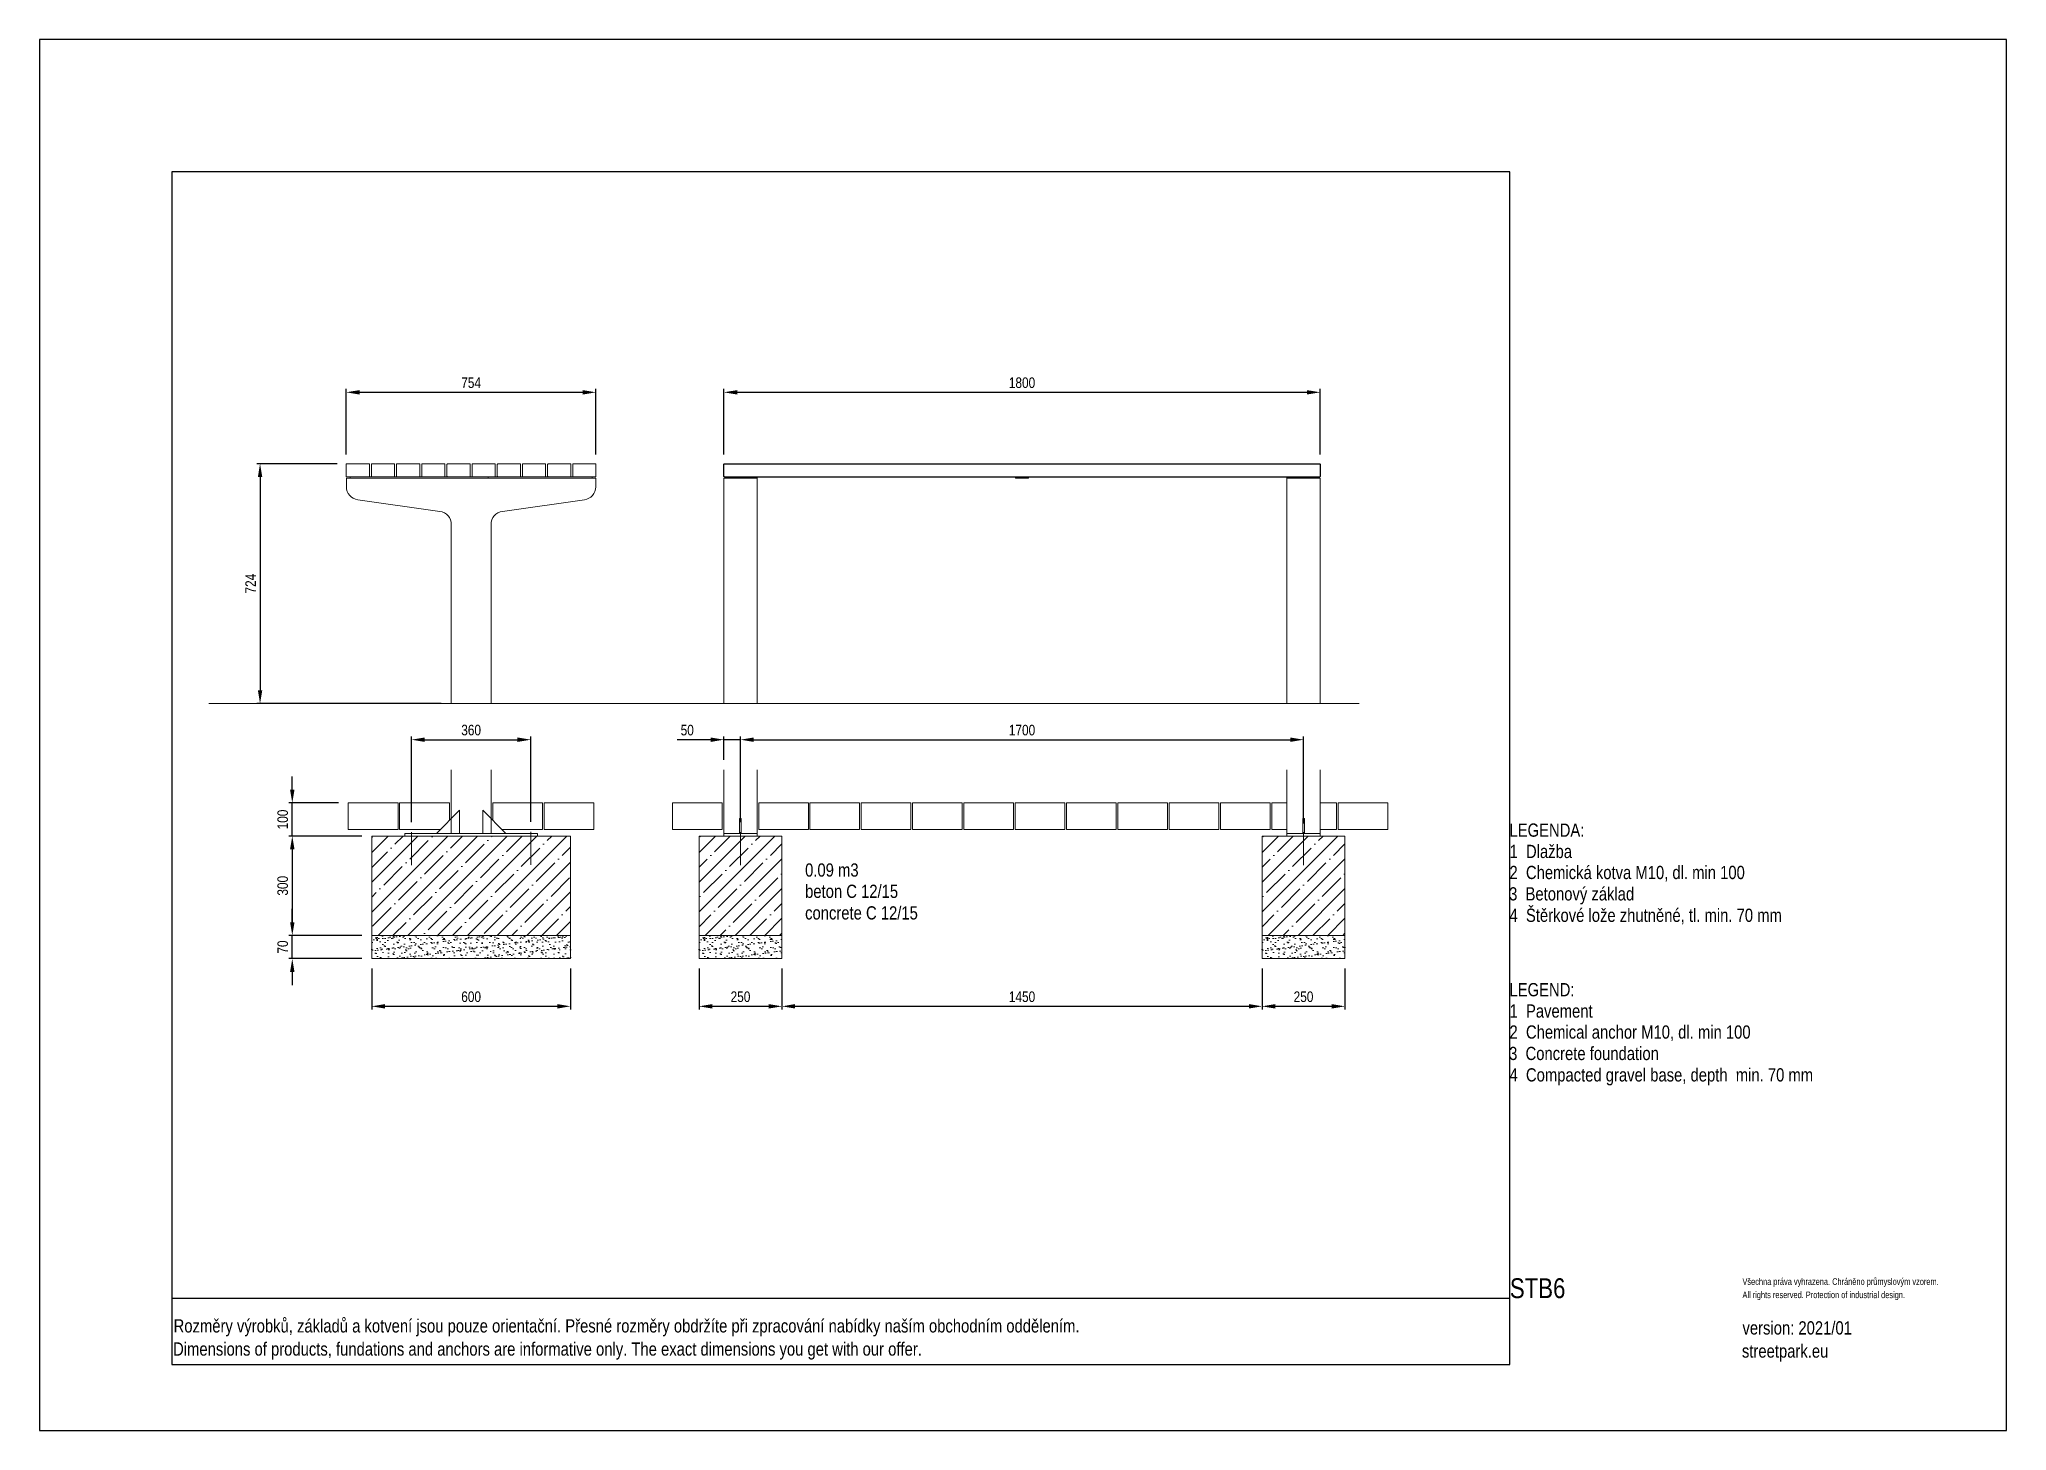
# Model space of a CAD drawing. Header units: millimetres. Extents: x 22162 to 28102, y 3160 to 7360.
import ezdxf

# ---------------------------------------------------------------- set-up
doc = ezdxf.new("R2010")
doc.units = ezdxf.units.MM
doc.header["$LTSCALE"] = 0.3
doc.linetypes.add('ACAD_ISO10W100', pattern=[18.5, 12, -3, 0.5, -3])
doc.linetypes.add('INCONTINUOUS', pattern=[200000.001, 200000, -0.001])
doc.layers.add('Default', color=7, linetype='Continuous')
for name, color, linetype, lineweight in [('KOTY', 3, 'INCONTINUOUS', 9), ('OBRYSOVA', 7, 'Continuous', 9), ('OSY', 7, 'ACAD_ISO10W100', 15), ('Visible', 7, 'Continuous', 18)]:
    doc.layers.add(name, color=color, linetype=linetype, lineweight=lineweight)
doc.layers.add('Nekreslit', color=6, linetype='Continuous', plot=False)
doc.layers.add('SRAFY', color=7, linetype='Continuous', lineweight=9, true_color=0x5b5b5b)
doc.styles.add('SEACAD_Arial', font='arial.ttf', dxfattribs={"width": 0.8})
doc.dimstyles.new('ISO-25', dxfattribs={"dimtxt": 1.6, "dimasz": 2, "dimexe": 0.5, "dimexo": 1.5, "dimtad": 1, "dimdec": 0, "dimtxsty": 'SEACAD_Arial', "dimcen": 2, "dimadec": 0, "dimazin": 0, "dimtfac": 1, "dimtdec": 0, "dimtmove": 0, "dimatfit": 3, "dimfxl": 1, "dimarcsym": 0})
pattern_1 = [(45, (-259.09, -380.02), (-44.90128, 44.90128), []), (45, (-214.19, -380.02), (-44.90128, 44.90128), [79.375, -15.875, 0, -15.875])]

# ---------------------------------------------------------------- blocks, each defined once
blk = doc.blocks.new('*D154')
at = {"layer": 'Defpoints', "color": 0, "transparency": 16777216}
for p in [(23090.9, 6078.5), (22828.5, 5354.5), (23405.8, 5354.5)]:
    blk.add_point(p, dxfattribs=at)
at = {"layer": 'KOTY', "color": 0, "lineweight": -2, "transparency": 16777216}
for p, q in [((23060.9, 6078.5), (22818.5, 6078.5)), ((22828.5, 6038.5), (22828.5, 5394.5)), ((23375.8, 5354.5), (22818.5, 5354.5))]:
    blk.add_line(p, q, dxfattribs=at)
at = {"layer": 'KOTY', "color": 0, "transparency": 16777216}
for points in [[(22821.9, 6038.5), (22835.2, 6038.5), (22828.5, 6078.5)], [(22821.9, 5394.5), (22835.2, 5394.5), (22828.5, 5354.5)]]:
    blk.add_solid(points, dxfattribs=at)
at = {"layer": 'KOTY', "color": 0, "transparency": 16777216, "insert": (22800, 5716.5), "char_height": 32, "attachment_point": 5, "rotation": 90, "style": 'SEACAD_Arial'}
blk.add_mtext('724', dxfattribs=at)
blk = doc.blocks.new('*D155')
at = {"layer": 'Defpoints', "color": 0, "transparency": 16777216}
for p in [(23842.8, 6294.1), (23088.8, 6076.5), (23842.8, 6076.5)]:
    blk.add_point(p, dxfattribs=at)
at = {"layer": 'KOTY', "color": 0, "lineweight": -2, "transparency": 16777216}
for p, q in [((23088.8, 6106.5), (23088.8, 6304.1)), ((23842.8, 6106.5), (23842.8, 6304.1)), ((23128.8, 6294.1), (23802.8, 6294.1))]:
    blk.add_line(p, q, dxfattribs=at)
at = {"layer": 'KOTY', "color": 0, "transparency": 16777216}
for points in [[(23128.8, 6300.7), (23128.8, 6287.4), (23088.8, 6294.1)], [(23802.8, 6300.7), (23802.8, 6287.4), (23842.8, 6294.1)]]:
    blk.add_solid(points, dxfattribs=at)
at = {"layer": 'KOTY', "color": 0, "transparency": 16777216, "insert": (23465.8, 6322.8), "char_height": 32, "attachment_point": 5, "style": 'SEACAD_Arial'}
blk.add_mtext('754', dxfattribs=at)
blk = doc.blocks.new('*D156')
at = {"layer": 'Defpoints', "color": 0, "transparency": 16777216}
for p in [(26029.1, 6294.1), (24229.1, 6076.5), (26029.1, 6076.5)]:
    blk.add_point(p, dxfattribs=at)
at = {"layer": 'KOTY', "color": 0, "lineweight": -2, "transparency": 16777216}
for p, q in [((24229.1, 6106.5), (24229.1, 6304.1)), ((26029.1, 6106.5), (26029.1, 6304.1)), ((24269.1, 6294.1), (25989.1, 6294.1))]:
    blk.add_line(p, q, dxfattribs=at)
at = {"layer": 'KOTY', "color": 0, "transparency": 16777216}
for points in [[(24269.1, 6300.7), (24269.1, 6287.4), (24229.1, 6294.1)], [(25989.1, 6300.7), (25989.1, 6287.4), (26029.1, 6294.1)]]:
    blk.add_solid(points, dxfattribs=at)
at = {"layer": 'KOTY', "color": 0, "transparency": 16777216, "insert": (25129.1, 6322.9), "char_height": 32, "attachment_point": 5, "style": 'SEACAD_Arial'}
blk.add_mtext('1800', dxfattribs=at)
blk = doc.blocks.new('*D149')
at = {"layer": 'Defpoints', "color": 0, "transparency": 16777216}
for p in [(23645.8, 5245.4), (23285.8, 4966.5), (23645.8, 4967)]:
    blk.add_point(p, dxfattribs=at)
at = {"layer": 'KOTY', "color": 0, "lineweight": -2, "transparency": 16777216}
for p, q in [((23285.8, 4996.5), (23285.8, 5255.4)), ((23325.8, 5245.4), (23605.8, 5245.4)), ((23645.8, 4997), (23645.8, 5255.4))]:
    blk.add_line(p, q, dxfattribs=at)
at = {"layer": 'KOTY', "color": 0, "transparency": 16777216}
for points in [[(23325.8, 5252.1), (23325.8, 5238.7), (23285.8, 5245.4)], [(23605.8, 5252.1), (23605.8, 5238.7), (23645.8, 5245.4)]]:
    blk.add_solid(points, dxfattribs=at)
at = {"layer": 'KOTY', "color": 0, "transparency": 16777216, "insert": (23465.8, 5274.3), "char_height": 32, "attachment_point": 5, "style": 'SEACAD_Arial'}
blk.add_mtext('360', dxfattribs=at)
blk = doc.blocks.new('*D150')
at = {"layer": 'Defpoints', "color": 0, "transparency": 16777216}
for p in [(25979.1, 5245.4), (24279.1, 4966.5), (25979.1, 4962.5)]:
    blk.add_point(p, dxfattribs=at)
at = {"layer": 'KOTY', "color": 0, "lineweight": -2, "transparency": 16777216}
for p, q in [((24279.1, 4996.5), (24279.1, 5255.4)), ((24319.1, 5245.4), (25939.1, 5245.4)), ((25979.1, 4992.5), (25979.1, 5255.4))]:
    blk.add_line(p, q, dxfattribs=at)
at = {"layer": 'KOTY', "color": 0, "transparency": 16777216}
for points in [[(24319.1, 5252.1), (24319.1, 5238.7), (24279.1, 5245.4)], [(25939.1, 5252.1), (25939.1, 5238.7), (25979.1, 5245.4)]]:
    blk.add_solid(points, dxfattribs=at)
at = {"layer": 'KOTY', "color": 0, "transparency": 16777216, "insert": (25129.1, 5274.2), "char_height": 32, "attachment_point": 5, "style": 'SEACAD_Arial'}
blk.add_mtext('1700', dxfattribs=at)
blk = doc.blocks.new('*D151')
at = {"layer": 'Defpoints', "color": 0, "transparency": 16777216}
for p in [(22925.8, 5054.5), (23095, 5054.5), (23165.8, 4954.5)]:
    blk.add_point(p, dxfattribs=at)
at = {"layer": 'KOTY', "color": 0, "lineweight": -2, "transparency": 16777216}
for p, q in [((22925.8, 5094.5), (22925.8, 5134.5)), ((23065, 5054.5), (22915.8, 5054.5)), ((22925.8, 4954.5), (22925.8, 5054.5)), ((23135.8, 4954.5), (22915.8, 4954.5)), ((22925.8, 4914.5), (22925.8, 4874.5))]:
    blk.add_line(p, q, dxfattribs=at)
at = {"layer": 'KOTY', "color": 0, "transparency": 16777216}
for points in [[(22919.1, 5094.5), (22932.5, 5094.5), (22925.8, 5054.5)], [(22919.1, 4914.5), (22932.5, 4914.5), (22925.8, 4954.5)]]:
    blk.add_solid(points, dxfattribs=at)
at = {"layer": 'KOTY', "color": 0, "transparency": 16777216, "insert": (22897, 5004.5), "char_height": 32, "attachment_point": 5, "rotation": 90, "style": 'SEACAD_Arial'}
blk.add_mtext('100', dxfattribs=at)
blk = doc.blocks.new('*D153')
at = {"layer": 'Defpoints', "color": 0, "transparency": 16777216}
for p in [(23165.8, 4954.5), (22925.8, 4654.5), (23165.8, 4654.5)]:
    blk.add_point(p, dxfattribs=at)
at = {"layer": 'KOTY', "color": 0, "lineweight": -2, "transparency": 16777216}
for p, q in [((23135.8, 4954.5), (22915.8, 4954.5)), ((22925.8, 4914.5), (22925.8, 4694.5)), ((23135.8, 4654.5), (22915.8, 4654.5))]:
    blk.add_line(p, q, dxfattribs=at)
at = {"layer": 'KOTY', "color": 0, "transparency": 16777216}
for points in [[(22919.1, 4914.5), (22932.5, 4914.5), (22925.8, 4954.5)], [(22919.1, 4694.5), (22932.5, 4694.5), (22925.8, 4654.5)]]:
    blk.add_solid(points, dxfattribs=at)
at = {"layer": 'KOTY', "color": 0, "transparency": 16777216, "insert": (22896.9, 4804.5), "char_height": 32, "attachment_point": 5, "rotation": 90, "style": 'SEACAD_Arial'}
blk.add_mtext('300', dxfattribs=at)
blk = doc.blocks.new('*D152')
at = {"layer": 'Defpoints', "color": 0, "transparency": 16777216}
for p in [(22925.8, 4654.5), (23165.8, 4654.5), (23165.8, 4584.5)]:
    blk.add_point(p, dxfattribs=at)
at = {"layer": 'KOTY', "color": 0, "lineweight": -2, "transparency": 16777216}
for p, q in [((22925.8, 4694.5), (22925.8, 4734.5)), ((23135.8, 4654.5), (22915.8, 4654.5)), ((22925.8, 4584.5), (22925.8, 4654.5)), ((23135.8, 4584.5), (22915.8, 4584.5)), ((22925.8, 4544.5), (22925.8, 4504.5))]:
    blk.add_line(p, q, dxfattribs=at)
at = {"layer": 'KOTY', "color": 0, "transparency": 16777216}
for points in [[(22919.1, 4694.5), (22932.5, 4694.5), (22925.8, 4654.5)], [(22919.1, 4544.5), (22932.5, 4544.5), (22925.8, 4584.5)]]:
    blk.add_solid(points, dxfattribs=at)
at = {"layer": 'KOTY', "color": 0, "transparency": 16777216, "insert": (22897, 4619.5), "char_height": 32, "attachment_point": 5, "rotation": 90, "style": 'SEACAD_Arial'}
blk.add_mtext('70', dxfattribs=at)
blk = doc.blocks.new('*D157')
at = {"layer": 'Defpoints', "color": 0, "transparency": 16777216}
for p in [(24154.1, 4584.5), (24404.1, 4584.5), (24404.1, 4440.5)]:
    blk.add_point(p, dxfattribs=at)
at = {"layer": 'KOTY', "color": 0, "lineweight": -2, "transparency": 16777216}
for p, q in [((24154.1, 4554.5), (24154.1, 4430.5)), ((24404.1, 4554.5), (24404.1, 4430.5)), ((24194.1, 4440.5), (24364.1, 4440.5))]:
    blk.add_line(p, q, dxfattribs=at)
at = {"layer": 'KOTY', "color": 0, "transparency": 16777216}
for points in [[(24194.1, 4447.2), (24194.1, 4433.8), (24154.1, 4440.5)], [(24364.1, 4447.2), (24364.1, 4433.8), (24404.1, 4440.5)]]:
    blk.add_solid(points, dxfattribs=at)
at = {"layer": 'KOTY', "color": 0, "transparency": 16777216, "insert": (24279.1, 4469.3), "char_height": 32, "attachment_point": 5, "style": 'SEACAD_Arial'}
blk.add_mtext('250', dxfattribs=at)
blk = doc.blocks.new('*D158')
at = {"layer": 'Defpoints', "color": 0, "transparency": 16777216}
for p in [(24404.1, 4584.5), (25854.1, 4584.5), (25854.1, 4440.5)]:
    blk.add_point(p, dxfattribs=at)
at = {"layer": 'KOTY', "color": 0, "lineweight": -2, "transparency": 16777216}
for p, q in [((24404.1, 4554.5), (24404.1, 4430.5)), ((25854.1, 4554.5), (25854.1, 4430.5)), ((24444.1, 4440.5), (25814.1, 4440.5))]:
    blk.add_line(p, q, dxfattribs=at)
at = {"layer": 'KOTY', "color": 0, "transparency": 16777216}
for points in [[(24444.1, 4447.2), (24444.1, 4433.8), (24404.1, 4440.5)], [(25814.1, 4447.2), (25814.1, 4433.8), (25854.1, 4440.5)]]:
    blk.add_solid(points, dxfattribs=at)
at = {"layer": 'KOTY', "color": 0, "transparency": 16777216, "insert": (25129.1, 4469.3), "char_height": 32, "attachment_point": 5, "style": 'SEACAD_Arial'}
blk.add_mtext('1450', dxfattribs=at)
blk = doc.blocks.new('*D159')
at = {"layer": 'Defpoints', "color": 0, "transparency": 16777216}
for p in [(25854.1, 4584.5), (26104.1, 4584.5), (26104.1, 4440.5)]:
    blk.add_point(p, dxfattribs=at)
at = {"layer": 'KOTY', "color": 0, "lineweight": -2, "transparency": 16777216}
for p, q in [((25854.1, 4554.5), (25854.1, 4430.5)), ((26104.1, 4554.5), (26104.1, 4430.5)), ((25894.1, 4440.5), (26064.1, 4440.5))]:
    blk.add_line(p, q, dxfattribs=at)
at = {"layer": 'KOTY', "color": 0, "transparency": 16777216}
for points in [[(25894.1, 4447.2), (25894.1, 4433.8), (25854.1, 4440.5)], [(26064.1, 4447.2), (26064.1, 4433.8), (26104.1, 4440.5)]]:
    blk.add_solid(points, dxfattribs=at)
at = {"layer": 'KOTY', "color": 0, "transparency": 16777216, "insert": (25979.1, 4469.3), "char_height": 32, "attachment_point": 5, "style": 'SEACAD_Arial'}
blk.add_mtext('250', dxfattribs=at)
blk = doc.blocks.new('*D148')
at = {"layer": 'Defpoints', "color": 0, "transparency": 16777216}
for p in [(24279.1, 5245.4), (24229.1, 5154.5), (24279.1, 4966.7)]:
    blk.add_point(p, dxfattribs=at)
at = {"layer": 'KOTY', "color": 0, "lineweight": -2, "transparency": 16777216}
for p, q in [((24189.1, 5245.4), (24087.5, 5245.4)), ((24229.1, 5184.5), (24229.1, 5255.4)), ((24279.1, 5245.4), (24229.1, 5245.4)), ((24279.1, 4996.7), (24279.1, 5255.4)), ((24319.1, 5245.4), (24359.1, 5245.4))]:
    blk.add_line(p, q, dxfattribs=at)
at = {"layer": 'KOTY', "color": 0, "transparency": 16777216}
for points in [[(24189.1, 5252.1), (24189.1, 5238.7), (24229.1, 5245.4)], [(24319.1, 5252.1), (24319.1, 5238.7), (24279.1, 5245.4)]]:
    blk.add_solid(points, dxfattribs=at)
at = {"layer": 'KOTY', "color": 0, "transparency": 16777216, "insert": (24118.3, 5274.2), "char_height": 32, "attachment_point": 5, "style": 'SEACAD_Arial'}
blk.add_mtext('50', dxfattribs=at)
blk = doc.blocks.new('*D160')
at = {"layer": 'Defpoints', "color": 0, "transparency": 16777216}
for p in [(23165.8, 4584.5), (23765.8, 4584.5), (23765.8, 4440.5)]:
    blk.add_point(p, dxfattribs=at)
at = {"layer": 'KOTY', "color": 0, "lineweight": -2, "transparency": 16777216}
for p, q in [((23165.8, 4554.5), (23165.8, 4430.5)), ((23765.8, 4554.5), (23765.8, 4430.5)), ((23205.8, 4440.5), (23725.8, 4440.5))]:
    blk.add_line(p, q, dxfattribs=at)
at = {"layer": 'KOTY', "color": 0, "transparency": 16777216}
for points in [[(23205.8, 4447.2), (23205.8, 4433.8), (23165.8, 4440.5)], [(23725.8, 4447.2), (23725.8, 4433.8), (23765.8, 4440.5)]]:
    blk.add_solid(points, dxfattribs=at)
at = {"layer": 'KOTY', "color": 0, "transparency": 16777216, "insert": (23465.8, 4469.3), "char_height": 32, "attachment_point": 5, "style": 'SEACAD_Arial'}
blk.add_mtext('600', dxfattribs=at)

msp = doc.modelspace()

# ---------------------------------------------------------------- hatches: boundary and pattern name
at = {"layer": 'SRAFY'}
h = msp.add_hatch(dxfattribs=at)
h.set_pattern_fill('ANSI35', color=256, scale=10, style=0)
h.set_pattern_definition(pattern_1)
h.paths.add_polyline_path([(23265.8, 4954.5), (23665.8, 4954.5), (23765.8, 4954.5), (23765.8, 4654.5), (23165.8, 4654.5), (23165.8, 4954.5)])
h = msp.add_hatch(dxfattribs=at)
h.set_pattern_fill('ANSI35', color=256, scale=10, style=0)
h.set_pattern_definition(pattern_1)
h.paths.add_polyline_path([(24229.1, 4954.5), (24329.1, 4954.5), (24404.1, 4954.5), (24404.1, 4654.5), (24154.1, 4654.5), (24154.1, 4954.5)])
h = msp.add_hatch(dxfattribs=at)
h.set_pattern_fill('ANSI35', color=256, scale=10, style=0)
h.set_pattern_definition([(45, (1440.91, -380.02), (-44.90128, 44.90128), []), (45, (1485.81, -380.02), (-44.90128, 44.90128), [79.375, -15.875, 0, -15.875])])
h.paths.add_polyline_path([(25979.1, 4954.5), (26029.1, 4954.5), (26104.1, 4954.5), (26104.1, 4654.5), (25854.1, 4654.5), (25854.1, 4954.5), (25929.1, 4954.5)])
h = msp.add_hatch(dxfattribs=at)
h.set_pattern_fill('AR-SAND', color=256, scale=0.5, style=0)
h.set_pattern_definition([(37.5, (-306.38, -389.823), (-0.800016, 24.470662), [0, -19.304, 0, -21.59, 0, -20.6375]), (7.5, (-306.38, -389.823), (22.476164, 35.841255), [0, -10.414, 0, -17.399, 0, -6.6675]), (327.5, (-322.001, -389.823), (39.549619, 0.07186), [0, -6.35, 0, -22.86, 0, -29.845]), (317.5, (-322, -389.823), (38.177823, 11.146466), [0, -3.175, 0, -14.986, 0, -17.145])])
h.paths.add_polyline_path([(23165.8, 4654.5), (23165.8, 4584.5), (23765.8, 4584.5), (23765.8, 4654.5)])
h = msp.add_hatch(dxfattribs=at)
h.set_pattern_fill('AR-SAND', color=256, scale=0.5, style=0)
h.set_pattern_definition([(37.5, (681.928, -389.823), (-0.800016, 24.470662), [0, -19.304, 0, -21.59, 0, -20.6375]), (7.5, (681.928, -389.823), (22.476164, 35.841255), [0, -10.414, 0, -17.399, 0, -6.6675]), (327.5, (666.307, -389.823), (39.549619, 0.07186), [0, -6.35, 0, -22.86, 0, -29.845]), (317.5, (666.307, -389.823), (38.177823, 11.146466), [0, -3.175, 0, -14.986, 0, -17.145])])
h.paths.add_polyline_path([(24154.1, 4654.5), (24154.1, 4584.5), (24404.1, 4584.5), (24404.1, 4654.5)])
h = msp.add_hatch(dxfattribs=at)
h.set_pattern_fill('AR-SAND', color=256, scale=0.5, style=0)
h.set_pattern_definition([(37.5, (2381.928, -389.823), (-0.800016, 24.470662), [0, -19.304, 0, -21.59, 0, -20.6375]), (7.5, (2381.928, -389.823), (22.476164, 35.841255), [0, -10.414, 0, -17.399, 0, -6.6675]), (327.5, (2366.307, -389.823), (39.549619, 0.07186), [0, -6.35, 0, -22.86, 0, -29.845]), (317.5, (2366.307, -389.823), (38.177823, 11.146466), [0, -3.175, 0, -14.986, 0, -17.145])])
h.paths.add_polyline_path([(25854.1, 4654.5), (25854.1, 4584.5), (26104.1, 4584.5), (26104.1, 4654.5)])

# ---------------------------------------------------------------- linework, layer by layer
at = {"layer": 'Default'}
msp.add_lwpolyline([(24231.1, 6078.4), (26027.1, 6078.4, -0.414214), (26029.1, 6076.4), (26029.1, 6040.4, -0.414214), (26027.1, 6038.4), (24231.1, 6038.4, -0.414214), (24229.1, 6040.4), (24229.1, 6076.4, -0.414214)], format="xyb", close=True, dxfattribs=at)
at = {"layer": 'Nekreslit'}
msp.add_line((22562.1, 3559.6), (26602.1, 3559.6), dxfattribs=at)
for points in [[(22162.1, 3159.6), (28102.1, 3159.6), (28102.1, 7359.6), (22162.1, 7359.6)], [(22562.1, 3359.6), (26602.1, 3359.6), (26602.1, 6959.6), (22562.1, 6959.6)]]:
    msp.add_lwpolyline(points, close=True, dxfattribs=at)
at = {"layer": 'OBRYSOVA'}
msp.add_line((22674, 5354.5), (26146.8, 5354.5), dxfattribs=at)
at = {"layer": 'OSY', "ltscale": 0.5}
for p, q in [((23285.8, 4866.7), (23285.8, 4966.7)), ((23645.8, 4867.2), (23645.8, 4967.2)), ((24279.1, 4866.7), (24279.1, 4966.7)), ((25979.1, 4866.7), (25979.1, 4966.7))]:
    msp.add_line(p, q, dxfattribs=at)
at = {"layer": 'SRAFY', "linetype": 'Continuous'}
for p, q in [((23245, 5054.5), (23095, 5054.5)), ((23095, 5054.5), (23095, 4974.5)), ((23245, 4974.5), (23245, 5054.5)), ((23400, 5054.5), (23250, 5054.5)), ((23250, 5054.5), (23250, 4974.5)), ((23400, 5001.7), (23400, 5054.5)), ((23681.6, 5054.5), (23531.6, 5054.5)), ((23531.6, 5054.5), (23531.6, 5001.8)), ((23681.6, 4974.5), (23681.6, 5054.5)), ((23686.6, 5054.5), (23686.6, 4974.5)), ((23836.6, 5054.5), (23686.6, 5054.5)), ((23836.6, 4974.5), (23836.6, 5054.5)), ((24224.1, 5054.5), (24074.1, 5054.5)), ((24074.1, 5054.5), (24074.1, 4974.5)), ((24224.1, 4974.5), (24224.1, 5054.5)), ((24334.1, 5054.5), (24334.1, 4974.5)), ((24484.1, 5054.5), (24334.1, 5054.5)), ((24484.1, 4974.5), (24484.1, 5054.5)), ((24638.8, 5054.5), (24488.8, 5054.5)), ((24488.8, 5054.5), (24488.8, 4974.5)), ((24638.8, 4974.5), (24638.8, 5054.5)), ((24793.8, 5054.5), (24643.8, 5054.5)), ((24643.8, 5054.5), (24643.8, 4974.5)), ((24793.8, 4974.5), (24793.8, 5054.5)), ((24948.8, 5054.5), (24798.8, 5054.5)), ((24798.8, 5054.5), (24798.8, 4974.5)), ((24948.8, 4974.5), (24948.8, 5054.5)), ((25103.8, 5054.5), (24953.8, 5054.5)), ((24953.8, 5054.5), (24953.8, 4974.5)), ((25103.8, 4974.5), (25103.8, 5054.5)), ((25258.8, 5054.5), (25108.8, 5054.5)), ((25108.8, 5054.5), (25108.8, 4974.5)), ((25258.8, 4974.5), (25258.8, 5054.5)), ((25413.8, 5054.5), (25263.8, 5054.5)), ((25263.8, 5054.5), (25263.8, 4974.5)), ((25413.8, 4974.5), (25413.8, 5054.5)), ((25568.8, 5054.5), (25418.8, 5054.5)), ((25418.8, 5054.5), (25418.8, 4974.5)), ((25568.8, 4974.5), (25568.8, 5054.5)), ((25723.8, 5054.5), (25573.8, 5054.5)), ((25573.8, 5054.5), (25573.8, 4974.5)), ((25723.8, 4974.5), (25723.8, 5054.5)), ((25878.8, 5054.5), (25728.8, 5054.5)), ((25728.8, 5054.5), (25728.8, 4974.5)), ((25878.8, 4974.5), (25878.8, 5054.5)), ((25929.1, 5054.5), (25883.8, 5054.5)), ((25883.8, 5054.5), (25883.8, 4974.5)), ((26078.8, 5054.5), (26029.1, 5054.5)), ((26078.8, 4974.5), (26078.8, 5054.5)), ((26233.8, 5054.5), (26083.8, 5054.5)), ((26083.8, 5054.5), (26083.8, 4974.5)), ((26233.8, 4974.5), (26233.8, 5054.5)), ((23095, 4974.5), (23245, 4974.5)), ((23250, 4974.5), (23372.8, 4974.5)), ((23558.8, 4974.5), (23681.6, 4974.5)), ((23686.6, 4974.5), (23836.6, 4974.5)), ((24074.1, 4974.5), (24224.1, 4974.5)), ((24334.1, 4974.5), (24484.1, 4974.5)), ((24488.8, 4974.5), (24638.8, 4974.5)), ((24643.8, 4974.5), (24793.8, 4974.5)), ((24798.8, 4974.5), (24948.8, 4974.5)), ((24953.8, 4974.5), (25103.8, 4974.5)), ((25108.8, 4974.5), (25258.8, 4974.5)), ((25263.8, 4974.5), (25413.8, 4974.5)), ((25418.8, 4974.5), (25568.8, 4974.5)), ((25573.8, 4974.5), (25723.8, 4974.5)), ((25728.8, 4974.5), (25878.8, 4974.5)), ((25883.8, 4974.5), (25929.1, 4974.5)), ((26029.1, 4974.5), (26078.8, 4974.5)), ((26083.8, 4974.5), (26233.8, 4974.5))]:
    msp.add_line(p, q, dxfattribs=at)
at = {"layer": 'SRAFY'}
for points in [[(23165.8, 4954.5), (23765.8, 4954.5), (23765.8, 4654.5), (23165.8, 4654.5)], [(24154.1, 4954.5), (24404.1, 4954.5), (24404.1, 4654.5), (24154.1, 4654.5)], [(25854.1, 4954.5), (26104.1, 4954.5), (26104.1, 4654.5), (25854.1, 4654.5)], [(23165.8, 4654.5), (23765.8, 4654.5), (23765.8, 4584.5), (23165.8, 4584.5)], [(24154.1, 4654.5), (24404.1, 4654.5), (24404.1, 4584.5), (24154.1, 4584.5)], [(25854.1, 4654.5), (26104.1, 4654.5), (26104.1, 4584.5), (25854.1, 4584.5)]]:
    msp.add_lwpolyline(points, close=True, dxfattribs=at)
at = {"layer": 'Visible'}
for p, q in [((23089.3, 6034.5), (23089.3, 6009.1)), ((23842.3, 6034.5), (23089.3, 6034.5)), ((23089.3, 6034.4), (23089.3, 6009.9)), ((23100.8, 6034.5), (23100.8, 6038.5)), ((23842.3, 6034.5), (23842.3, 6009.1)), ((24229.1, 5354.5), (24229.1, 6034.4)), ((24229.1, 6034.4), (24329.1, 6034.4)), ((24329.1, 5354.5), (24329.1, 6034.4)), ((25929.1, 5354.5), (25929.1, 6034.4)), ((26029.4, 6034.4), (25929.1, 6034.4)), ((26029.4, 5354.5), (26029.4, 6034.4)), ((23123.7, 5969.5), (23371.4, 5934.7)), ((23807.9, 5969.5), (23560.2, 5934.7)), ((23405.8, 5895.1), (23405.8, 5354.5)), ((23525.8, 5895.1), (23525.8, 5354.5)), ((23405.8, 5354.5), (23525.8, 5354.5)), ((24229.1, 5354.5), (24329.1, 5354.5)), ((25929.1, 5354.5), (26029.1, 5354.5)), ((23405.8, 5154.5), (23405.8, 4962.5)), ((23525.8, 5154.5), (23525.8, 4962.5)), ((24229.1, 4962.5), (24229.1, 5154.5)), ((24329.1, 4962.5), (24329.1, 5154.5)), ((25929.1, 4962.5), (25929.1, 5154.5)), ((26029.1, 4962.5), (26029.1, 5154.5)), ((23430.8, 5032.5), (23360.8, 4962.5)), ((23430.8, 5032.5), (23430.8, 4962.5)), ((23500.8, 5032.5), (23570.8, 4962.5)), ((23500.8, 5032.5), (23500.8, 4962.5))]:
    msp.add_line(p, q, dxfattribs=at)
for points in [[(23090.8, 6038.5), (23156.8, 6038.5, 0.414214), (23158.8, 6040.5), (23158.8, 6076.5, 0.414214), (23156.8, 6078.5), (23090.8, 6078.5, 0.414214), (23088.8, 6076.5), (23088.8, 6040.5, 0.414214)], [(23166.8, 6038.5), (23232.8, 6038.5, 0.414214), (23234.8, 6040.5), (23234.8, 6076.5, 0.414214), (23232.8, 6078.5), (23166.8, 6078.5, 0.414214), (23164.8, 6076.5), (23164.8, 6040.5, 0.414214)], [(23242.8, 6038.5), (23308.8, 6038.5, 0.414214), (23310.8, 6040.5), (23310.8, 6076.5, 0.414214), (23308.8, 6078.5), (23242.8, 6078.5, 0.414214), (23240.8, 6076.5), (23240.8, 6040.5, 0.414214)], [(23318.8, 6038.5), (23384.8, 6038.5, 0.414214), (23386.8, 6040.5), (23386.8, 6076.5, 0.414214), (23384.8, 6078.5), (23318.8, 6078.5, 0.414214), (23316.8, 6076.5), (23316.8, 6040.5, 0.414214)], [(23394.8, 6038.5), (23460.8, 6038.5, 0.414214), (23462.8, 6040.5), (23462.8, 6076.5, 0.414214), (23460.8, 6078.5), (23394.8, 6078.5, 0.414214), (23392.8, 6076.5), (23392.8, 6040.5, 0.414214)], [(23470.8, 6038.5), (23536.8, 6038.5, 0.414214), (23538.8, 6040.5), (23538.8, 6076.5, 0.414214), (23536.8, 6078.5), (23470.8, 6078.5, 0.414214), (23468.8, 6076.5), (23468.8, 6040.5, 0.414214)], [(23546.8, 6038.5), (23612.8, 6038.5, 0.414214), (23614.8, 6040.5), (23614.8, 6076.5, 0.414214), (23612.8, 6078.5), (23546.8, 6078.5, 0.414214), (23544.8, 6076.5), (23544.8, 6040.5, 0.414214)], [(23622.8, 6038.5), (23688.8, 6038.5, 0.414214), (23690.8, 6040.5), (23690.8, 6076.5, 0.414214), (23688.8, 6078.5), (23622.8, 6078.5, 0.414214), (23620.8, 6076.5), (23620.8, 6040.5, 0.414214)], [(23698.8, 6038.5), (23764.8, 6038.5, 0.414214), (23766.8, 6040.5), (23766.8, 6076.5, 0.414214), (23764.8, 6078.5), (23698.8, 6078.5, 0.414214), (23696.8, 6076.5), (23696.8, 6040.5, 0.414214)], [(23774.8, 6038.5), (23840.8, 6038.5, 0.414214), (23842.8, 6040.5), (23842.8, 6076.5, 0.414214), (23840.8, 6078.5), (23774.8, 6078.5, 0.414214), (23772.8, 6076.5), (23772.8, 6040.5, 0.414214)]]:
    msp.add_lwpolyline(points, format="xyb", close=True, dxfattribs=at)
for points in [[(23100.8, 6034.5), (23830.8, 6034.5), (23830.8, 6038.5), (23100.8, 6038.5)], [(24259.1, 6034.4), (24329.1, 6034.4), (24329.1, 6038.4), (24259.1, 6038.4)], [(25109.1, 6034.4), (25149.1, 6034.4), (25149.1, 6038.4), (25109.1, 6038.4)], [(25999.1, 6034.4), (25929.1, 6034.4), (25929.1, 6038.4), (25999.1, 6038.4)], [(24281.6, 4962.5), (24276.6, 4962.5), (24276.6, 5007.5), (24281.6, 5007.5)], [(25976.6, 4962.5), (25981.6, 4962.5), (25981.6, 5007.5), (25976.6, 5007.5)], [(23265.8, 4954.5), (23665.8, 4954.5), (23665.8, 4962.5), (23265.8, 4962.5)], [(24329.1, 4954.5), (24229.1, 4954.5), (24229.1, 4962.5), (24329.1, 4962.5)], [(25929.1, 4954.5), (26029.1, 4954.5), (26029.1, 4962.5), (25929.1, 4962.5)]]:
    msp.add_lwpolyline(points, close=True, dxfattribs=at)
msp.add_lwpolyline([(23100.8, 6038.5), (23516.8, 6038.5), (23516.8, 6034.5), (23100.8, 6034.5), (23100.8, 6038.5)], dxfattribs=at)
for centre, start, end in [((23129.3, 6009.1), 180, 261.99203), ((23802.3, 6009.1), 278.00797, 0), ((23365.8, 5895.1), 0, 81.99203), ((23565.8, 5895.1), 98.00797, 180)]:
    msp.add_arc(centre, 40, start, end, dxfattribs=at)

# ---------------------------------------------------------------- texts
at = {"style": 'SEACAD_Arial', "width": 0.8}
for s, height, p in [('LEGENDA:', 40, (26601, 4952.4)), ('1  Dlažba', 40, (26601, 4888.1)), ('0.09 m3', 40, (24474.2, 4832)), ('2  Chemická kotva M10, dl. min 100', 40, (26601, 4824.6)), ('beton C 12/15', 40, (24474.2, 4767.8)), ('3  Betonový základ', 40, (26599.8, 4760.1)), ('concrete C 12/15', 40, (24474.2, 4702.6)), ('4  Štěrkové lože zhutněné, tl. min. 70 mm', 40, (26601, 4695.4)), ('LEGEND:', 40, (26601, 4470.7)), ('1  Pavement', 40, (26601, 4406.4)), ('2  Chemical anchor M10, dl. min 100', 40, (26601, 4342.9)), ('3  Concrete foundation', 40, (26599.8, 4278.3)), ('4  Compacted gravel base, depth  min. 70 mm', 40, (26601, 4213.6)), ('STB6', 60, (26602.1, 3559.6)), ('All rights reserved. Protection of industrial design.', 20, (27304.4, 3559.6)), ('Všechna práva vyhrazena. Chráněno průmyslovým vzorem.', 20, (27304.4, 3599.6)), ('Rozměry výrobků, základů a kotvení jsou pouze orientační. Přesné rozměry obdržíte při zpracování nabídky naším obchodním oddělením.', 39.9982, (22567.5, 3455.9)), ('version: 2021/01', 40, (27304.4, 3449.8)), ('Dimensions of products, fundations and anchors are informative only. The exact dimensions you get with our offer.', 39.9982, (22565.9, 3386)), ('streetpark.eu', 40, (27302.8, 3379.9))]:
    msp.add_text(s, height=height, dxfattribs=at).set_placement(p)

# ---------------------------------------------------------------- dimensions: what is measured, and where the dimension line sits
at = {"layer": 'KOTY'}
for base, p1, p2, angle, picture, middle in [((23842.8, 6294.1), (23088.8, 6076.5), (23842.8, 6076.5), 180, '*D155', (23465.8, 6322.8)), ((26029.1, 6294.1), (24229.1, 6076.5), (26029.1, 6076.5), 180, '*D156', (25129.1, 6322.9)), ((22828.5, 5354.5), (23090.9, 6078.5), (23405.8, 5354.5), 270, '*D154', (22800, 5716.5)), ((22925.8, 5054.5), (23165.8, 4954.5), (23095, 5054.5), 90, '*D151', (22897, 5004.5)), ((22925.8, 4654.5), (23165.8, 4954.5), (23165.8, 4654.5), 90, '*D153', (22896.9, 4804.5)), ((22925.8, 4654.5), (23165.8, 4584.5), (23165.8, 4654.5), 90, '*D152', (22897, 4619.5))]:
    dim = msp.add_linear_dim(base=base, p1=p1, p2=p2, angle=angle, dimstyle='ISO-25', override={"dimlfac": 1, "dimtxsty": 'SEACAD_Arial', "dimsah": 1, "dimtolj": 0}, dxfattribs=at)
    dim.commit()
    dim.dimension.update_dxf_attribs({"geometry": picture, "text_midpoint": middle})
for base, p1, p2, picture, middle in [((23645.8, 5245.4), (23285.8, 4966.5), (23645.8, 4967), '*D149', (23465.8, 5274.3)), ((25979.1, 5245.4), (24279.1, 4966.5), (25979.1, 4962.5), '*D150', (25129.1, 5274.2)), ((23765.8, 4440.5), (23165.8, 4584.5), (23765.8, 4584.5), '*D160', (23465.8, 4469.3)), ((24404.1, 4440.5), (24154.1, 4584.5), (24404.1, 4584.5), '*D157', (24279.1, 4469.3)), ((25854.1, 4440.5), (24404.1, 4584.5), (25854.1, 4584.5), '*D158', (25129.1, 4469.3)), ((26104.1, 4440.5), (25854.1, 4584.5), (26104.1, 4584.5), '*D159', (25979.1, 4469.3))]:
    dim = msp.add_linear_dim(base=base, p1=p1, p2=p2, dimstyle='ISO-25', override={"dimlfac": 1, "dimtxsty": 'SEACAD_Arial', "dimsah": 1, "dimtolj": 0}, dxfattribs=at)
    dim.commit()
    dim.dimension.update_dxf_attribs({"geometry": picture, "text_midpoint": middle})
dim = msp.add_linear_dim(base=(24279.1, 5245.4), p1=(24229.1, 5154.5), p2=(24279.1, 4966.7), dimstyle='ISO-25', override={"dimlfac": 1, "dimtxsty": 'SEACAD_Arial', "dimsah": 1, "dimtolj": 0}, dxfattribs=at)
dim.commit()
dim.dimension.update_dxf_attribs({"geometry": '*D148', "text_midpoint": (24118.3, 5245.4), "dimtype": 160})

doc.saveas('drawing.dxf')
